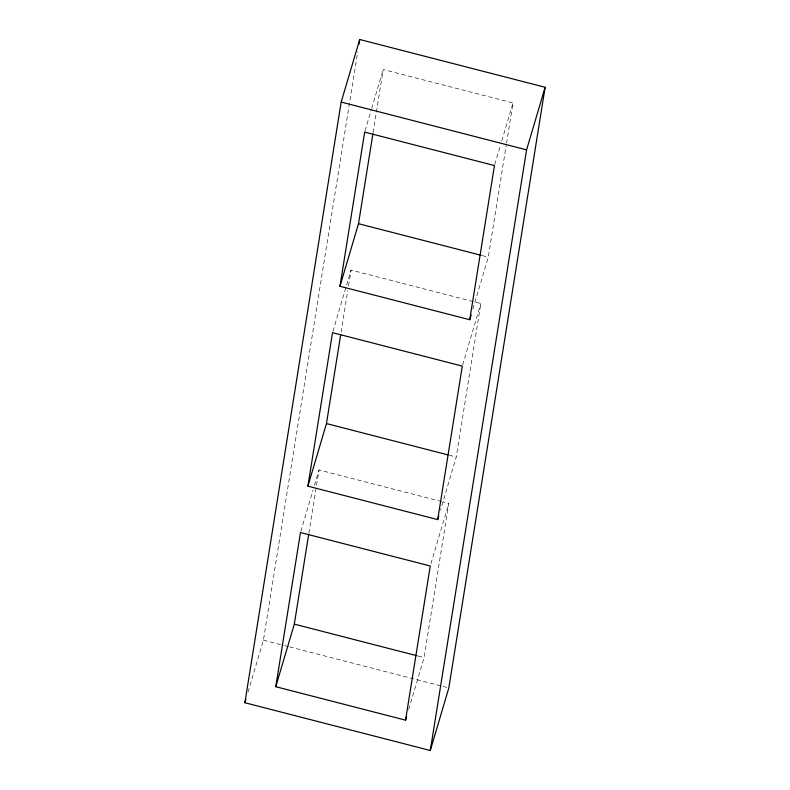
<?xml version="1.0" encoding="UTF-8"?>
<svg xmlns="http://www.w3.org/2000/svg" width="790" height="790" viewBox="0 0 790 790"><rect width="100%" height="100%" fill="white"/><g stroke="black" fill="none" stroke-linecap="round" stroke-linejoin="round"><path stroke-width="0.59" stroke-dasharray="3.95 2.96" d="M248.03 692.099L263.416 640.147L357.761 51.686M308.9 533.082L319.022 469.961L441.659 501.561M341.102 332.215L347.738 290.789M348.528 285.921L351.066 270.081L480.843 303.518L456.235 457.015L440.504 510.152M373.097 132.651L383.209 69.53L512.996 102.967L506.578 143.03M408.697 709.519L424.092 657.566L448.799 503.408L442.854 501.867M472.894 309.088L488.279 257.135L506.38 144.244M365.029 130.933L371.32 109.682M371.675 108.497L383.209 69.53M332.876 331.484L351.066 270.081M300.832 531.364L313.077 490.037M314.469 485.317L319.022 469.961M494.807 164.369L500.406 145.478M501.808 140.758L512.996 102.967M462.663 364.921L480.843 303.518M430.965 563.625L448.799 503.408M482.334 255.604L488.279 257.135M449.095 455.178L456.235 457.015M418.137 656.036L424.092 657.566M263.416 640.147L283.62 645.351M284.815 645.657L288.38 646.576M289.565 646.882L441.699 686.085M442.884 686.392L447.634 687.616"/><path stroke-width="1.19" d="M244.88 702.725L341.171 102.078L359.717 39.5L545.12 87.275L448.829 687.922L430.283 750.5L244.88 702.725L245.927 699.189M358.927 44.378L359.717 39.5M275.769 686.707L300.476 532.549L430.264 565.986L405.547 720.154L275.769 686.707L294.305 624.13L308.702 534.297M307.912 486.156L332.521 332.659L462.308 366.106L437.7 519.603L307.912 486.156L326.458 423.578L340.707 334.644M339.957 286.276L364.674 132.108L494.461 165.554L469.744 319.723L339.957 286.276L358.502 223.698L372.9 133.865M430.283 750.5L526.584 149.853L545.12 87.275M469.744 319.723L471.146 314.993M437.7 519.603L438.746 516.058M405.547 720.154L406.603 716.609M341.171 102.078L526.584 149.853M358.502 223.698L481.14 255.298M326.458 423.578L447.9 454.872M294.305 624.13L416.942 655.73"/></g></svg>
